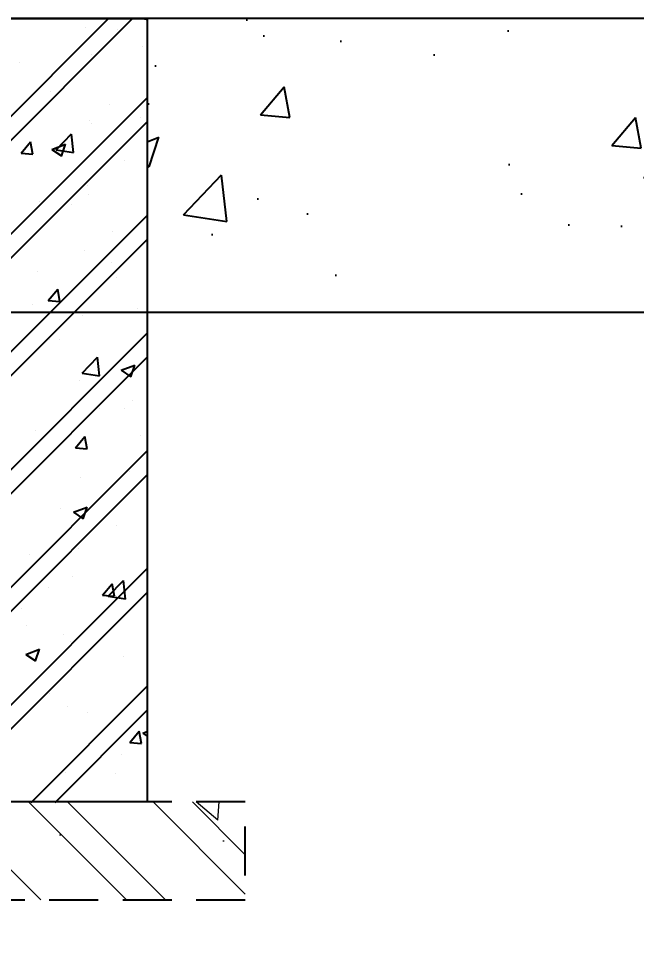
# Model space of a CAD drawing. Extents: x -1041800 to 1211622, y -13029 to 106851.
# Drawn here: x 101571 to 102202, y 12722 to 13669 of the extents above; entities that cross this region are included whole.
import ezdxf

# ---------------------------------------------------------------- set-up
doc = ezdxf.new("R2010")
doc.units = 0
doc.header["$MEASUREMENT"] = 0
doc.linetypes.add('HIDDEN', pattern=[0.375, 0.25, -0.125])
doc.layers.get('0').update_dxf_attribs({"lineweight": 5})
for name, color, linetype in [('CONCRETE', 2, 'Continuous'), ('Hatch', 250, 'Continuous'), ('HIDDEN', 8, 'HIDDEN'), ('VAN', 7, 'Continuous')]:
    doc.layers.add(name, color=color, linetype=linetype)
doc.layers.add('Hacht', color=251, linetype='Continuous', lineweight=9)
doc.styles.get("Standard").update_dxf_attribs({"font": 'arial.ttf'})
doc.dimstyles.new('TL100', dxfattribs={"dimscale": 0, "dimtxt": 200, "dimasz": 100, "dimexe": 50, "dimexo": 50, "dimgap": 50, "dimtad": 1, "dimdec": 0, "dimtxsty": 'Standard', "dimblk": 'OBLIQUE', "dimcen": 2.5, "dimclrd": 6, "dimclre": 6, "dimclrt": 3, "dimadec": 0, "dimazin": 0, "dimtfac": 1, "dimtdec": 0, "dimtmove": 0, "dimatfit": 3, "dimldrblk": 'OBLIQUE', "dimfxl": 1, "dimarcsym": 0})

# ---------------------------------------------------------------- blocks, each defined once
blk = doc.blocks.new('_Oblique')
at = {"color": 0, "linetype": 'ByBlock', "lineweight": -2}
blk.add_line((-0.5, -0.5), (0.5, 0.5), dxfattribs=at)
blk = doc.blocks.new('*D161')
at = {"layer": 'Defpoints', "color": 0, "transparency": 16777216}
for p in [(104302.47, 13368.62), (101302.56, 12229.7), (104302.47, 11673.28)]:
    blk.add_point(p, dxfattribs=at)
at = {"layer": 'VAN', "color": 6, "lineweight": -2, "transparency": 16777216}
for p, q in [((104302.47, 13318.62), (104302.47, 11623.28)), ((101302.56, 12179.7), (101302.56, 11623.28)), ((101302.56, 11673.28), (104302.47, 11673.28))]:
    blk.add_line(p, q, dxfattribs=at)
at = {"layer": 'VAN', "color": 6, "lineweight": -2, "transparency": 16777216, "xscale": 100, "yscale": 100, "zscale": 100, "rotation": 180}
blk.add_blockref('_Oblique', (101302.56, 11673.28), dxfattribs=at)
at = {"layer": 'VAN', "color": 6, "lineweight": -2, "transparency": 16777216, "xscale": 100, "yscale": 100, "zscale": 100}
blk.add_blockref('_Oblique', (104302.47, 11673.28), dxfattribs=at)
at = {"layer": 'VAN', "color": 3, "transparency": 16777216, "insert": (102802.51, 11799.92), "char_height": 150, "attachment_point": 5}
blk.add_mtext('3000', dxfattribs=at)

msp = doc.modelspace()

# ---------------------------------------------------------------- hatches: boundary and pattern name
at = {"layer": 'Hacht'}
h = msp.add_hatch(dxfattribs=at)
h.set_pattern_fill('BTCT', color=256, scale=50, angle=90, style=0, pattern_type=2)
h.set_pattern_definition([(135, (-58744.86, 98266.835), (-63.63961, -63.63961), []), (135, (-58784.86, 98266.835), (-63.63961, -63.63961), []), (140, (-58744.86, 98266.83), (31.37607, 358.6301), [37.5, -412.5]), (85, (-58744.86, 98266.83), (-376.0961, -69.3757), [30, -330]), (190.4514, (-58742.25, 98296.72), (-344.7198, 289.2547), [31.8701, -350.57106]), (136.1842, (-58844.86, 98266.83), (82.7595, 533.6205), [56.25, -618.75]), (186.6356, (-58837.97, 98311.3), (-487.059, 467.3314), [47.8051, -525.8565]), (81.1842, (-58844.86, 98266.83), (-487.0593, 467.331), [45, -495]), (111, (-58819.86, 98316.83), (201.30945, 298.45353), [37.5, -412.5]), (56, (-58819.86, 98316.83), (-362.575, 121.6577), [30, -330]), (161.4514, (-58803.1, 98341.7), (-161.26525, 420.1113), [31.8701, -350.57106]), (127.5, (-58744.86, 98266.83), (-166.44693, 6.07993), [0, -326, 0, -335, 0, -331.25]), (97.5, (-58744.86, 98266.83), (-197.20586, 131.53477), [0, -191, 0, -318.5, 0, -126.25]), (57.5, (-58744.86, 98155.33), (11.27744, 266.91122), [0, -125, 0, -390, 0, -517.5]), (47.5, (-58744.86, 98105.33), (-50.0525, 291.59308), [0, -162.5, 0, -259, 0, -367.5])])
h.paths.add_polyline_path([(100402.56, 12768.62), (101802.55, 12768.62), (101802.55, 12868.62), (100402.56, 12868.62)])
at = {"layer": 'VAN'}
h = msp.add_hatch(dxfattribs=at)
h.set_pattern_fill('AR-CONC', color=0, scale=50)
h.set_pattern_definition([(50, (0, 5086.7), (358.6301, -31.3761), [37.5, -412.5]), (355, (0, 5086.7), (-69.3757, 376.0961), [30, -330]), (100.45144, (29.9, 5084.1), (289.2544, 344.72), [31.8701, -350.571]), (46.1842, (0, 5186.7), (533.6207, -82.7596), [56.25, -618.75]), (96.63564, (44.47, 5179.8), (467.331, 487.0593), [47.8052, -525.857]), (351.18416, (0, 5186.7), (467.331, 487.0593), [45, -495]), (21, (50, 5161.7), (298.4535, -201.30945), [37.5, -412.5]), (326, (50, 5161.7), (121.6577, 362.575), [30, -330]), (71.45144, (74.87, 5144.94), (420.1112, 161.2656), [31.8701, -350.571]), (37.5, (0, 5086.71), (6.07993, 166.44693), [0, -326, 0, -335, 0, -331.25]), (7.5, (0, 5086.71), (131.53477, 197.20586), [0, -191, 0, -318.5, 0, -126.25]), (327.5, (-111.5, 5086.71), (266.91122, -11.27744), [0, -125, 0, -390, 0, -517.5]), (317.5, (-161.5, 5086.71), (291.5931, 50.0525), [0, -162.5, 0, -259, 0, -367.5])])
h.paths.add_polyline_path([(100502.55, 13668.62), (98702.55, 13668.62), (98702.55, 13368.62), (100502.55, 13368.62)])
h.paths.add_polyline_path([(104302.47, 13668.62), (101702.55, 13668.62), (101702.55, 13368.62), (104302.47, 13368.62)])

# ---------------------------------------------------------------- linework, layer by layer
at = {"layer": 'CONCRETE', "linetype": 'Continuous'}
msp.add_lwpolyline([(101402.55, 13668.62), (101702.55, 13668.62), (101702.55, 12868.62), (100502.55, 12868.62), (100502.55, 13668.62)], dxfattribs=at)
at = {"layer": 'Hatch', "linetype": 'Continuous'}
for p, q in [((100862.74, 12868.18), (101662.74, 13668.18)), ((100887.24, 12868.18), (101687.24, 13668.18)), ((101699.65, 13668.18), (101701.36, 13668.03)), ((101701.37, 13667.96), (101701.33, 13668.18)), ((101639.47, 13659.95), (101639.47, 13659.95)), ((101672.12, 13657.77), (101672.12, 13657.77)), ((101698.07, 13640.05), (101698.07, 13640.05)), ((101645.94, 13631.42), (101645.94, 13631.42)), ((101571.75, 13623.43), (101571.75, 13623.43)), ((101603.41, 13593.84), (101603.41, 13593.84)), ((100982.95, 12868.18), (101702.55, 13587.79)), ((101664.27, 13580.64), (101664.27, 13580.64)), ((101643.51, 13564.84), (101643.51, 13564.84)), ((101695.52, 13567.76), (101695.52, 13567.76)), ((101007.45, 12868.18), (101702.55, 13563.29)), ((101645.45, 13561.17), (101645.45, 13561.17)), ((101609.57, 13534.53), (101625.14, 13550.76)), ((101627.36, 13531.71), (101625.15, 13550.7)), ((101573.7, 13531.19), (101583.34, 13542.68)), ((101585.67, 13530.07), (101583.35, 13542.61)), ((101605.2, 13534.99), (101619.21, 13540.37)), ((101605.2, 13534.99), (101615.15, 13528.28)), ((101615.16, 13528.21), (101619.22, 13540.3)), ((101573.7, 13531.19), (101585.66, 13530.15)), ((101609.57, 13534.53), (101627.35, 13531.77)), ((101679.79, 13523.85), (101679.79, 13523.85)), ((101641.08, 13498.26), (101641.08, 13498.26)), ((101642.91, 13488.88), (101642.91, 13488.88)), ((101592.84, 13482.29), (101592.84, 13482.29)), ((101625.33, 13478.44), (101625.33, 13478.44)), ((101103.16, 12868.18), (101702.55, 13467.58)), ((101667.5, 13451.58), (101667.5, 13451.58)), ((101127.66, 12868.18), (101702.55, 13443.08)), ((101638.65, 13431.68), (101638.65, 13431.68)), ((101666.04, 13419.97), (101666.04, 13419.97)), ((101590.29, 13410), (101590.29, 13410)), ((101671.53, 13404.51), (101671.53, 13404.51)), ((101601.45, 13380.75), (101611.09, 13392.24)), ((101613.42, 13379.63), (101611.1, 13392.17)), ((101585.54, 13376.78), (101585.54, 13376.78)), ((101601.45, 13380.75), (101613.41, 13379.71)), ((101636.21, 13365.1), (101636.21, 13365.1)), ((101692.3, 13372.27), (101692.3, 13372.27)), ((101223.37, 12868.18), (101702.55, 13347.37)), ((101602.82, 13340.58), (101602.82, 13340.58)), ((101613.42, 13341.09), (101613.42, 13341.09)), ((101247.87, 12868.18), (101702.55, 13322.87)), ((101636.08, 13306.6), (101651.66, 13322.84)), ((101653.88, 13303.78), (101651.67, 13322.77)), ((101675.92, 13309.44), (101689.93, 13314.82)), ((101675.92, 13309.44), (101685.87, 13302.73)), ((101685.88, 13302.66), (101689.94, 13314.74)), ((101633.78, 13298.53), (101633.78, 13298.53)), ((101636.08, 13306.6), (101653.87, 13303.84)), ((101653.35, 13270.07), (101653.35, 13270.07)), ((101679.2, 13270.59), (101679.2, 13270.59)), ((101687.12, 13278.84), (101687.12, 13278.84)), ((101588.76, 13247.72), (101588.76, 13247.72)), ((101629.2, 13230.31), (101638.85, 13241.8)), ((101641.17, 13229.19), (101638.85, 13241.73)), ((101695.52, 13243.21), (101695.52, 13243.21)), ((101343.57, 12868.18), (101702.55, 13227.16)), ((101629.2, 13230.31), (101641.16, 13229.27)), ((101631.35, 13231.95), (101631.35, 13231.95)), ((101684.57, 13206.55), (101684.57, 13206.55)), ((101368.07, 12868.18), (101702.55, 13202.66)), ((101634.51, 13199.95), (101634.51, 13199.95)), ((101613.56, 13168.41), (101613.56, 13168.41)), ((101627.26, 13164.41), (101641.26, 13169.79)), ((101637.22, 13157.63), (101641.27, 13169.71)), ((101627.26, 13164.41), (101637.21, 13157.7)), ((101628.92, 13165.37), (101628.92, 13165.37)), ((101670.94, 13151.26), (101670.94, 13151.26)), ((101581.89, 13121.07), (101581.89, 13121.07)), ((101631.96, 13127.66), (101631.96, 13127.66)), ((101463.78, 12868.18), (101702.55, 13106.95)), ((101626.49, 13098.79), (101626.49, 13098.79)), ((101656.95, 13079.88), (101666.6, 13091.37)), ((101662.6, 13078.67), (101678.18, 13094.91)), ((101668.92, 13078.75), (101666.6, 13091.29)), ((101680.39, 13075.85), (101678.18, 13094.85)), ((101488.28, 12868.18), (101702.55, 13082.45)), ((101602.23, 13087.32), (101602.23, 13087.32)), ((101656.95, 13079.88), (101668.91, 13078.83)), ((101662.6, 13078.67), (101680.38, 13075.92)), ((101574.62, 13066.21), (101574.62, 13066.21)), ((101681.38, 13061.7), (101681.38, 13061.7)), ((101655.09, 13058.75), (101655.09, 13058.75)), ((101579.35, 13048.78), (101579.35, 13048.78)), ((101616.79, 13039.35), (101616.79, 13039.35)), ((101578.6, 13019.38), (101592.6, 13024.76)), ((101588.55, 13012.6), (101592.61, 13024.68)), ((101624.05, 13032.21), (101624.05, 13032.21)), ((101578.6, 13019.38), (101588.54, 13012.67)), ((101678.61, 13017.33), (101678.61, 13017.33)), ((101583.99, 12868.18), (101702.55, 12986.75)), ((101602.48, 12979.87), (101602.48, 12979.87)), ((101608.49, 12868.18), (101702.55, 12962.25)), ((101621.62, 12965.63), (101621.62, 12965.63)), ((101641.59, 12960.04), (101641.59, 12960.04)), ((101684.7, 12929.44), (101694.35, 12940.93)), ((101696.67, 12928.32), (101694.36, 12940.85)), ((101697.98, 12938.86), (101702.55, 12940.61)), ((101697.98, 12938.86), (101702.55, 12935.77)), ((101684.7, 12929.44), (101696.66, 12928.39)), ((101676.17, 12917.62), (101676.17, 12917.62)), ((101619.19, 12899.05), (101619.19, 12899.05)), ((101670.35, 12898), (101670.35, 12898))]:
    msp.add_line(p, q, dxfattribs=at)
at = {"layer": 'HIDDEN', "linetype": 'HIDDEN', "ltscale": 200, "flags": 128}
msp.add_lwpolyline([(100402.56, 12768.62), (101802.55, 12768.62), (101802.55, 12868.62), (100402.56, 12868.62)], close=True, dxfattribs=at)
at = {"layer": 'VAN', "color": 0}
msp.add_lwpolyline([(92302.47, 13368.62), (104302.47, 13368.62), (104302.47, 13668.62), (92302.47, 13668.62)], close=True, dxfattribs=at)

# ---------------------------------------------------------------- dimensions: what is measured, and where the dimension line sits
dim = msp.add_linear_dim(base=(104302.47, 11673.28), p1=(101302.56, 12229.7), p2=(104302.47, 13368.62), dimstyle='TL100', override={"dimscale": 1, "dimtxt": 150}, dxfattribs=at)
dim.commit()
dim.dimension.update_dxf_attribs({"geometry": '*D161', "text_midpoint": (102802.51, 11799.92)})

doc.saveas('drawing.dxf')
